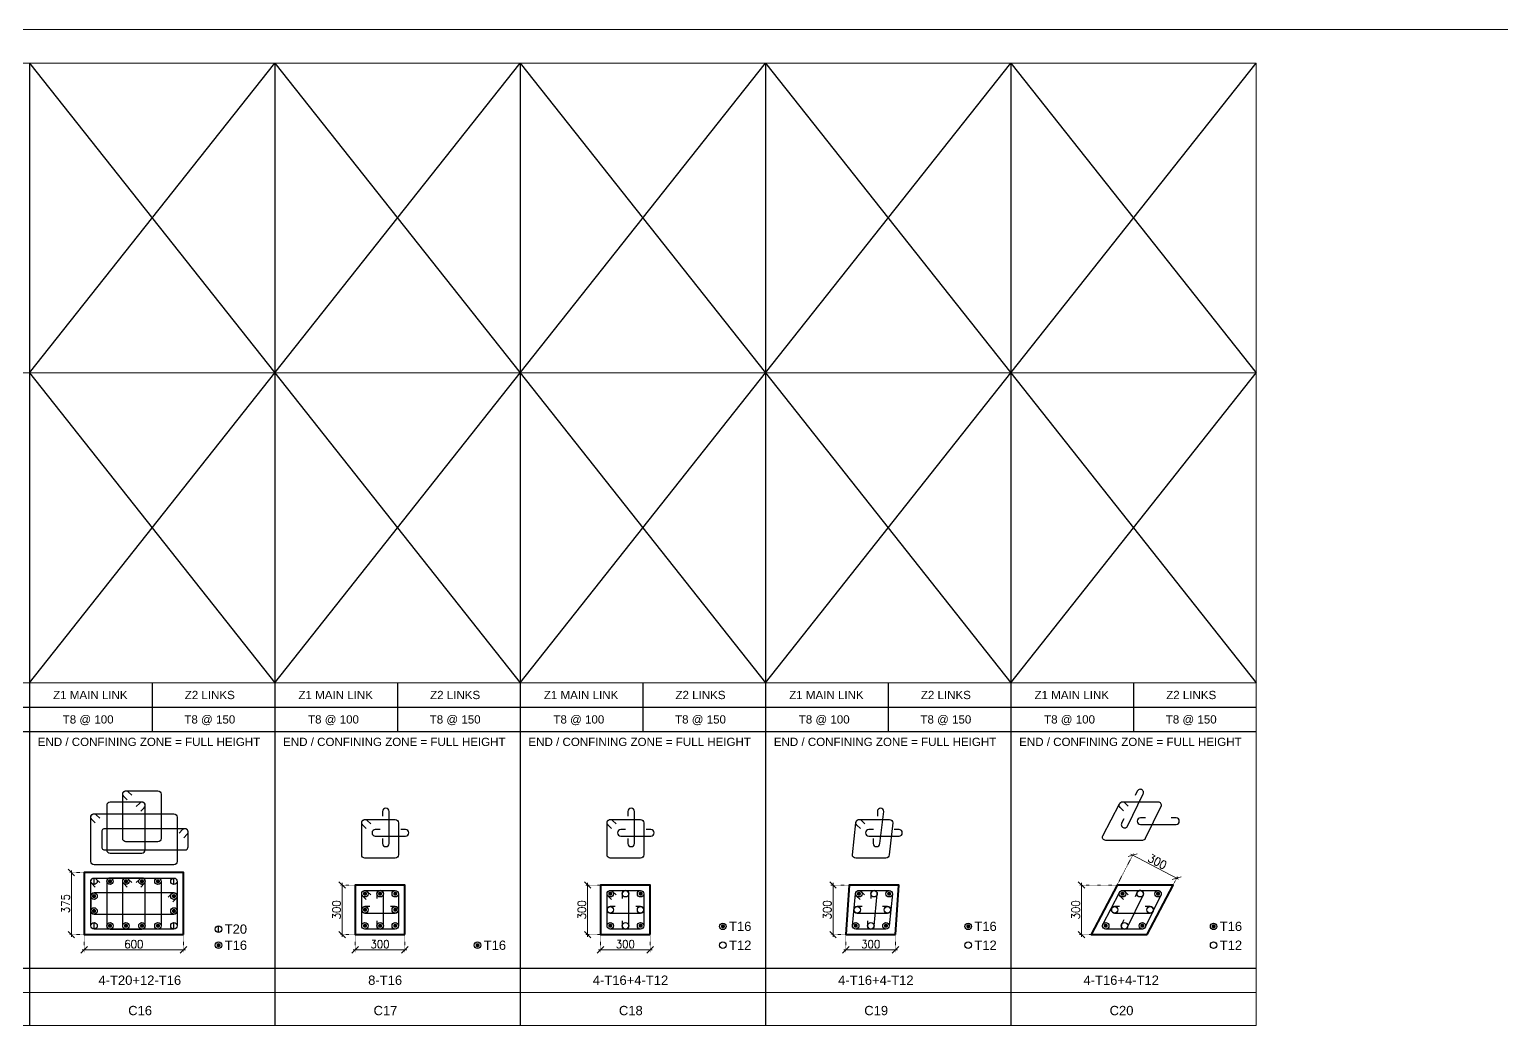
# Model space of a CAD drawing. Header units: millimetres. Extents: x 149548 to 2112824, y -1657616 to -1354760.
# Drawn here: x 2013708 to 2049305, y -1628432 to -1604346 of the extents above; entities that cross this region are included whole.
import ezdxf
from ezdxf.enums import TextEntityAlignment as Align

# ---------------------------------------------------------------- set-up
doc = ezdxf.new("R2010")
doc.units = ezdxf.units.MM
doc.header["$MEASUREMENT"] = 0
doc.header["$PDMODE"] = 98
doc.linetypes.add('DOT', pattern=[0.25, 0, -0.25])
for name, color, linetype in [('Columns', 90, 'Continuous'), ('s_hatch_25', 13, 'Continuous'), ('s_hatch_50', 43, 'Continuous'), ('s_rebar_link', 225, 'Continuous'), ('s_rebar_linkexp', 155, 'Continuous'), ('TEXT', 43, 'Continuous')]:
    doc.layers.add(name, color=color, linetype=linetype)
doc.layers.add('s-dm', color=171, linetype='Continuous', lineweight=15)
doc.layers.add('s_text', color=20, linetype='Continuous', lineweight=9)
doc.styles.add('ARIAL', font='arial.ttf')
doc.styles.add('RS', font='romans.shx', dxfattribs={"width": 0.9})
doc.dimstyles.new('Maheboob', dxfattribs={"dimtxt": 100, "dimasz": 100, "dimexe": 0, "dimexo": 0, "dimgap": 50, "dimtad": 1, "dimdec": 0, "dimdsep": 46, "dimtxsty": 'RS', "dimblk": 'ME', "dimcen": 225, "dimdle": 25, "dimclrd": 256, "dimclre": 256, "dimclrt": 7, "dimadec": 1, "dimazin": 1, "dimtfac": 1, "dimtdec": 0, "dimtmove": 0, "dimatfit": 0, "dimldrblk": 'ME', "dimfxl": 1, "dimlwd": -1, "dimlwe": -1, "dimarcsym": 0})

# ---------------------------------------------------------------- blocks, each defined once
blk = doc.blocks.new('_Oblique')
at = {"color": 0, "linetype": 'ByBlock', "lineweight": -2}
blk.add_line((-0.5, -0.5), (0.5, 0.5), dxfattribs=at)
blk = doc.blocks.new('*D1066')
at = {"layer": 'Defpoints', "color": 0}
for p in [(2041449, -1624869), (2040009, -1625034), (2041074, -1625589)]:
    blk.add_point(p, dxfattribs=at)
at = {"layer": 's-dm', "linetype": 'DOT'}
for p, q in [((2040009, -1625034), (2040408, -1624270)), ((2041074, -1625589), (2041472, -1624824))]:
    blk.add_line(p, q, dxfattribs=at)
at = {"layer": 's-dm'}
blk.add_line((2040341, -1624291), (2041493, -1624892), dxfattribs=at)
at = {"layer": 's-dm', "xscale": 160, "yscale": 160, "zscale": 160}
for p, rotation in [((2040385, -1624314), 152.4664015398192), ((2041449, -1624869), 332.4664015398192)]:
    blk.add_blockref('_Oblique', p, dxfattribs=dict(at, rotation=rotation))
at = {"layer": 's-dm', "color": 7, "insert": (2040982, -1624467), "char_height": 200, "attachment_point": 5, "rotation": 332.4664, "style": 'RS'}
blk.add_mtext('300', dxfattribs=at)
blk = doc.blocks.new('ME')
at = {"layer": 's-dm', "color": 2, "ltscale": 50}
for p, q in [((0, -1.04), (0, 1.04)), ((-1.04, 0), (1.04, 0))]:
    blk.add_line(p, q, dxfattribs=at)
blk.add_lwpolyline([(0.74, 0.74), (-0.74, -0.74)], dxfattribs=at)
blk = doc.blocks.new('*D1071')
at = {"layer": 'Defpoints', "color": 0}
for p in [(2027206, -1625034), (2027518, -1625034), (2027518, -1626234)]:
    blk.add_point(p, dxfattribs=at)
at = {"layer": 's-dm'}
blk.add_line((2027206, -1626284), (2027206, -1624984), dxfattribs=at)
at = {"layer": 's-dm', "linetype": 'DOT'}
for p, q in [((2027518, -1625034), (2027156, -1625034)), ((2027518, -1626234), (2027156, -1626234))]:
    blk.add_line(p, q, dxfattribs=at)
at = {"layer": 's-dm', "xscale": 160, "yscale": 160, "zscale": 160}
for p, rotation in [((2027206, -1625034), 90), ((2027206, -1626234), 270)]:
    blk.add_blockref('_Oblique', p, dxfattribs=dict(at, rotation=rotation))
at = {"layer": 's-dm', "color": 7, "insert": (2027066, -1625634), "char_height": 200, "attachment_point": 5, "rotation": 90, "style": 'RS'}
blk.add_mtext('300', dxfattribs=at)
blk = doc.blocks.new('*D1072')
at = {"layer": 'Defpoints', "color": 0}
for p in [(2027518, -1626234), (2028718, -1626234), (2027518, -1626604)]:
    blk.add_point(p, dxfattribs=at)
at = {"layer": 's-dm', "linetype": 'DOT'}
for p, q in [((2027518, -1626234), (2027518, -1626654)), ((2028718, -1626234), (2028718, -1626654))]:
    blk.add_line(p, q, dxfattribs=at)
at = {"layer": 's-dm'}
blk.add_line((2028768, -1626604), (2027468, -1626604), dxfattribs=at)
at = {"layer": 's-dm', "xscale": 160, "yscale": 160, "zscale": 160, "rotation": 180}
blk.add_blockref('_Oblique', (2027518, -1626604), dxfattribs=at)
at = {"layer": 's-dm', "xscale": 160, "yscale": 160, "zscale": 160}
blk.add_blockref('_Oblique', (2028718, -1626604), dxfattribs=at)
at = {"layer": 's-dm', "color": 7, "insert": (2028118, -1626464), "char_height": 200, "attachment_point": 5, "style": 'RS'}
blk.add_mtext('300', dxfattribs=at)
blk = doc.blocks.new('*D1073')
at = {"layer": 'Defpoints', "color": 0}
for p in [(2014721, -1624734), (2015033, -1624734), (2015033, -1626234)]:
    blk.add_point(p, dxfattribs=at)
at = {"layer": 's-dm', "linetype": 'DOT'}
for p, q in [((2015033, -1624734), (2014671, -1624734)), ((2015033, -1626234), (2014671, -1626234))]:
    blk.add_line(p, q, dxfattribs=at)
at = {"layer": 's-dm'}
blk.add_line((2014721, -1626284), (2014721, -1624684), dxfattribs=at)
at = {"layer": 's-dm', "xscale": 160, "yscale": 160, "zscale": 160}
for p, rotation in [((2014721, -1624734), 90), ((2014721, -1626234), 270)]:
    blk.add_blockref('_Oblique', p, dxfattribs=dict(at, rotation=rotation))
at = {"layer": 's-dm', "color": 7, "insert": (2014581, -1625484), "char_height": 200, "attachment_point": 5, "rotation": 90, "style": 'RS'}
blk.add_mtext('375', dxfattribs=at)
blk = doc.blocks.new('*D1074')
at = {"layer": 'Defpoints', "color": 0}
for p in [(2015033, -1626234), (2017433, -1626234), (2015033, -1626604)]:
    blk.add_point(p, dxfattribs=at)
at = {"layer": 's-dm', "linetype": 'DOT'}
for p, q in [((2015033, -1626234), (2015033, -1626654)), ((2017433, -1626234), (2017433, -1626654))]:
    blk.add_line(p, q, dxfattribs=at)
at = {"layer": 's-dm'}
blk.add_line((2017483, -1626604), (2014983, -1626604), dxfattribs=at)
at = {"layer": 's-dm', "xscale": 160, "yscale": 160, "zscale": 160, "rotation": 180}
blk.add_blockref('_Oblique', (2015033, -1626604), dxfattribs=at)
at = {"layer": 's-dm', "xscale": 160, "yscale": 160, "zscale": 160}
blk.add_blockref('_Oblique', (2017433, -1626604), dxfattribs=at)
at = {"layer": 's-dm', "color": 7, "insert": (2016233, -1626464), "char_height": 200, "attachment_point": 5, "style": 'RS'}
blk.add_mtext('600', dxfattribs=at)
blk = doc.blocks.new('*D1075')
at = {"layer": 'Defpoints', "color": 0}
for p in [(2021273, -1625034), (2021585, -1625034), (2021585, -1626234)]:
    blk.add_point(p, dxfattribs=at)
at = {"layer": 's-dm'}
blk.add_line((2021273, -1626284), (2021273, -1624984), dxfattribs=at)
at = {"layer": 's-dm', "linetype": 'DOT'}
for p, q in [((2021585, -1625034), (2021223, -1625034)), ((2021585, -1626234), (2021223, -1626234))]:
    blk.add_line(p, q, dxfattribs=at)
at = {"layer": 's-dm', "xscale": 160, "yscale": 160, "zscale": 160}
for p, rotation in [((2021273, -1625034), 90), ((2021273, -1626234), 270)]:
    blk.add_blockref('_Oblique', p, dxfattribs=dict(at, rotation=rotation))
at = {"layer": 's-dm', "color": 7, "insert": (2021133, -1625634), "char_height": 200, "attachment_point": 5, "rotation": 90, "style": 'RS'}
blk.add_mtext('300', dxfattribs=at)
blk = doc.blocks.new('*D1076')
at = {"layer": 'Defpoints', "color": 0}
for p in [(2021585, -1626234), (2022785, -1626234), (2021585, -1626604)]:
    blk.add_point(p, dxfattribs=at)
at = {"layer": 's-dm', "linetype": 'DOT'}
for p, q in [((2021585, -1626234), (2021585, -1626654)), ((2022785, -1626234), (2022785, -1626654))]:
    blk.add_line(p, q, dxfattribs=at)
at = {"layer": 's-dm'}
blk.add_line((2022835, -1626604), (2021535, -1626604), dxfattribs=at)
at = {"layer": 's-dm', "xscale": 160, "yscale": 160, "zscale": 160, "rotation": 180}
blk.add_blockref('_Oblique', (2021585, -1626604), dxfattribs=at)
at = {"layer": 's-dm', "xscale": 160, "yscale": 160, "zscale": 160}
blk.add_blockref('_Oblique', (2022785, -1626604), dxfattribs=at)
at = {"layer": 's-dm', "color": 7, "insert": (2022185, -1626464), "char_height": 200, "attachment_point": 5, "style": 'RS'}
blk.add_mtext('300', dxfattribs=at)
blk = doc.blocks.new('*D1077')
at = {"layer": 'Defpoints', "color": 0}
for p in [(2033139, -1625034), (2033533, -1625034), (2033451, -1626234)]:
    blk.add_point(p, dxfattribs=at)
at = {"layer": 's-dm'}
blk.add_line((2033139, -1626284), (2033139, -1624984), dxfattribs=at)
at = {"layer": 's-dm', "linetype": 'DOT'}
for p, q in [((2033533, -1625034), (2033089, -1625034)), ((2033451, -1626234), (2033089, -1626234))]:
    blk.add_line(p, q, dxfattribs=at)
at = {"layer": 's-dm', "xscale": 160, "yscale": 160, "zscale": 160}
for p, rotation in [((2033139, -1625034), 90), ((2033139, -1626234), 270)]:
    blk.add_blockref('_Oblique', p, dxfattribs=dict(at, rotation=rotation))
at = {"layer": 's-dm', "color": 7, "insert": (2032999, -1625634), "char_height": 200, "attachment_point": 5, "rotation": 90, "style": 'RS'}
blk.add_mtext('300', dxfattribs=at)
blk = doc.blocks.new('*D1078')
at = {"layer": 'Defpoints', "color": 0}
for p in [(2033451, -1626234), (2034651, -1626234), (2033451, -1626604)]:
    blk.add_point(p, dxfattribs=at)
at = {"layer": 's-dm', "linetype": 'DOT'}
for p, q in [((2033451, -1626234), (2033451, -1626654)), ((2034651, -1626234), (2034651, -1626654))]:
    blk.add_line(p, q, dxfattribs=at)
at = {"layer": 's-dm'}
blk.add_line((2034701, -1626604), (2033401, -1626604), dxfattribs=at)
at = {"layer": 's-dm', "xscale": 160, "yscale": 160, "zscale": 160, "rotation": 180}
blk.add_blockref('_Oblique', (2033451, -1626604), dxfattribs=at)
at = {"layer": 's-dm', "xscale": 160, "yscale": 160, "zscale": 160}
blk.add_blockref('_Oblique', (2034651, -1626604), dxfattribs=at)
at = {"layer": 's-dm', "color": 7, "insert": (2034051, -1626464), "char_height": 200, "attachment_point": 5, "style": 'RS'}
blk.add_mtext('300', dxfattribs=at)
blk = doc.blocks.new('*D1079')
at = {"layer": 'Defpoints', "color": 0}
for p in [(2039146, -1625034), (2040009, -1625034), (2039384, -1626234)]:
    blk.add_point(p, dxfattribs=at)
at = {"layer": 's-dm'}
blk.add_line((2039146, -1626284), (2039146, -1624984), dxfattribs=at)
at = {"layer": 's-dm', "linetype": 'DOT'}
for p, q in [((2040009, -1625034), (2039096, -1625034)), ((2039384, -1626234), (2039096, -1626234))]:
    blk.add_line(p, q, dxfattribs=at)
at = {"layer": 's-dm', "xscale": 160, "yscale": 160, "zscale": 160}
for p, rotation in [((2039146, -1625034), 90), ((2039146, -1626234), 270)]:
    blk.add_blockref('_Oblique', p, dxfattribs=dict(at, rotation=rotation))
at = {"layer": 's-dm', "color": 7, "insert": (2039006, -1625634), "char_height": 200, "attachment_point": 5, "rotation": 90, "style": 'RS'}
blk.add_mtext('300', dxfattribs=at)

msp = doc.modelspace()

# ---------------------------------------------------------------- linework, layer by layer
at = {"layer": 'Columns', "lineweight": 40}
for points in [[(2017433.2, -1626234.3), (2017433.2, -1624734.3), (2015033.2, -1624734.3), (2015033.2, -1626234.3)], [(2022785.1, -1626234.3), (2022785.1, -1625034.3), (2021585.1, -1625034.3), (2021585.1, -1626234.3)], [(2028718, -1626234.3), (2028718, -1625034.3), (2027518, -1625034.3), (2027518, -1626234.3)], [(2034651, -1626234.2), (2034733.2, -1625034.2), (2033532.8, -1625034.2), (2033451, -1626234.2)], [(2040737.2, -1626234.2), (2041362.7, -1625034.2), (2040009.5, -1625034.2), (2039383.9, -1626234.2)]]:
    msp.add_lwpolyline(points, close=True, dxfattribs=at)
at = {"layer": 's_hatch_25'}
for p, q in [((2013707.9, -1605158.1), (2013707.9, -1628432.2)), ((2013707.9, -1612651), (2019640.8, -1605158.1)), ((2013707.9, -1605158.1), (2019640.8, -1612651)), ((2019640.8, -1612651), (2025573.7, -1605158)), ((2019640.8, -1605158), (2025573.8, -1612651)), ((2019640.8, -1605158.1), (2019640.9, -1628432.2)), ((2025573.7, -1605158.1), (2031506.7, -1612651)), ((2025573.7, -1605158.1), (2025573.8, -1628432.2)), ((2025573.8, -1612651), (2031506.7, -1605158.1)), ((2031506.7, -1605158.1), (2031506.7, -1628432.2)), ((2031506.7, -1612651), (2037439.6, -1605158.1)), ((2031506.7, -1605158.1), (2037439.6, -1612651)), ((2037439.6, -1605158.1), (2037439.6, -1628432.2)), ((2037439.6, -1612651), (2043372.5, -1605158.1)), ((2037439.6, -1605158.1), (2043372.5, -1612651)), ((2013707.9, -1612651), (2019640.8, -1620144)), ((2013707.9, -1620144), (2019640.8, -1612651)), ((2019640.8, -1612651), (2025573.8, -1620143.9)), ((2019640.8, -1620143.9), (2025573.8, -1612651)), ((2025573.8, -1612651), (2031506.7, -1620143.9)), ((2025573.8, -1620143.9), (2031506.7, -1612651)), ((2031506.7, -1612651), (2037439.6, -1620143.9)), ((2031506.7, -1620143.9), (2037439.6, -1612651)), ((2037439.6, -1612651), (2043372.5, -1620143.9)), ((2037439.6, -1620143.9), (2043372.5, -1612651))]:
    msp.add_line(p, q, dxfattribs=at)
at = {"layer": 's_hatch_50'}
for p, q in [((2043372.5, -1619553.7), (2043372.5, -1619553.7)), ((2043372.5, -1619553.7), (2043372.5, -1619553.7)), ((2001242.1, -1627046.7), (2043372.5, -1627046.6)), ((2001242.1, -1627046.7), (2043372.5, -1627046.7))]:
    msp.add_line(p, q, dxfattribs=at)
at = {"layer": 's_rebar_link'}
for p, q in [((2015269.4, -1625023.6), (2015269.4, -1624866.1)), ((2017202.1, -1625023.6), (2017202.1, -1624866.1)), ((2015269.4, -1626098.5), (2015269.4, -1625941.1)), ((2017202.1, -1626098.5), (2017202.1, -1625941.1)), ((2018280.8, -1626178.4), (2018280.8, -1626020.9))]:
    msp.add_line(p, q, dxfattribs=at)
for points in [[(2015297.2, -1625084), (2015213.7, -1625000.5, -0.668178), (2015269.4, -1624866.1), (2017202.1, -1624866.1, -0.4142136), (2017280.8, -1624944.8), (2017280.8, -1626019.8, -0.4142136), (2017202.1, -1626098.5), (2015269.4, -1626098.5, -0.4142136), (2015190.7, -1626019.8), (2015190.7, -1624944.8, -0.6681793), (2015325.1, -1624889.2), (2015408.6, -1624972.7)], [(2016401.2, -1625084), (2016484.7, -1625000.5, 0.668178), (2016429, -1624866.1), (2015655.9, -1624866.1, 0.4142136), (2015577.2, -1624944.8), (2015577.2, -1626019.8, 0.4142136), (2015655.9, -1626098.5), (2016429, -1626098.5, 0.4142136), (2016507.8, -1626019.8), (2016507.8, -1624944.8, 0.6681793), (2016373.4, -1624889.2), (2016289.9, -1624972.7)], [(2016070.3, -1625084), (2015986.8, -1625000.5, -0.668178), (2016042.5, -1624866.1), (2016815.6, -1624866.1, -0.4142136), (2016894.3, -1624944.8), (2016894.3, -1626019.8, -0.4142136), (2016815.6, -1626098.5), (2016042.5, -1626098.5, -0.4142136), (2015963.8, -1626019.8), (2015963.8, -1624944.8, -0.6681793), (2016098.2, -1624889.2), (2016181.7, -1624972.7)], [(2017174.3, -1625442.3), (2017257.8, -1625358.8, 0.668178), (2017202.1, -1625224.4), (2015269.4, -1625224.4, 0.4142136), (2015190.7, -1625303.2), (2015190.7, -1625661.5, 0.4142136), (2015269.4, -1625740.2), (2017202.1, -1625740.2, 0.4142136), (2017280.8, -1625661.5), (2017280.8, -1625303.2, 0.6681793), (2017146.4, -1625247.5), (2017062.9, -1625331)], [(2021849.2, -1625384), (2021765.7, -1625300.5, -0.668178), (2021821.3, -1625166.1), (2022554, -1625166.1, -0.4142136), (2022632.8, -1625244.8), (2022632.8, -1626019.8, -0.4142136), (2022554, -1626098.5), (2021821.3, -1626098.5, -0.4142136), (2021742.6, -1626019.8), (2021742.6, -1625244.8, -0.6681793), (2021877, -1625189.2), (2021960.5, -1625272.7)], [(2022108.9, -1625901.7), (2022108.9, -1626019.8, 1), (2022266.4, -1626019.8), (2022266.4, -1625244.8, 1), (2022108.9, -1625244.8), (2022108.9, -1625362.9)], [(2027782.1, -1625384), (2027698.6, -1625300.5, -0.668178), (2027754.2, -1625166.1), (2028486.9, -1625166.1, -0.4142136), (2028565.7, -1625244.8), (2028565.7, -1626019.8, -0.4142136), (2028486.9, -1626098.5), (2027754.2, -1626098.5, -0.4142136), (2027675.5, -1626019.8), (2027675.5, -1625244.8, -0.6681793), (2027809.9, -1625189.2), (2027893.4, -1625272.7)], [(2028041.9, -1625901.7), (2028041.9, -1626019.8, 1), (2028199.3, -1626019.8), (2028199.3, -1625244.8, 1), (2028041.9, -1625244.8), (2028041.9, -1625362.9)], [(2033792.5, -1625384), (2033709, -1625300.5, -0.668178), (2033764.7, -1625166.1), (2034497.4, -1625166.1, -0.4142136), (2034576.1, -1625244.8), (2034498.6, -1626019.8, -0.4142136), (2034419.9, -1626098.5), (2033687.2, -1626098.5, -0.4142136), (2033608.4, -1626019.8), (2033685.9, -1625244.8, -0.6681793), (2033820.3, -1625189.2), (2033903.8, -1625272.7)], [(2033974.8, -1625901.7), (2033974.8, -1626019.8, 1), (2034132.2, -1626019.8), (2034209.7, -1625244.8, 1), (2034052.3, -1625244.8), (2034052.3, -1625362.9)], [(2040166.9, -1625384), (2040083.4, -1625300.5, -0.668178), (2040139.1, -1625166.1), (2040998.3, -1625166.1, -0.4888312), (2041074.6, -1625264.1), (2040689.4, -1626056, -0.2762442), (2040619.3, -1626098.5), (2039733.6, -1626098.5, -0.5465898), (2039662, -1625986.9), (2040066.3, -1625214.7, -0.5345114), (2040194.7, -1625189.1), (2040278.2, -1625272.7)], [(2040170.8, -1625879.1), (2040118.9, -1625985.2, 1), (2040260.4, -1626054.4), (2040639.4, -1625279.4, 1), (2040497.9, -1625210.2), (2040446.1, -1625316.3)], [(2021939.4, -1625553.6), (2021821.3, -1625553.6, 1), (2021821.3, -1625711), (2022554, -1625711, 1), (2022554, -1625553.6), (2022435.9, -1625553.6)], [(2027872.3, -1625553.6), (2027754.2, -1625553.6, 1), (2027754.2, -1625711), (2028486.9, -1625711, 1), (2028486.9, -1625553.6), (2028368.8, -1625553.6)], [(2033842.8, -1625553.6), (2033724.7, -1625553.6, 1), (2033724.7, -1625711), (2034457.4, -1625711, 1), (2034457.4, -1625553.6), (2034339.3, -1625553.6)], [(2040067.7, -1625553.6), (2039949.6, -1625553.6, 1), (2039949.6, -1625711), (2040808.8, -1625711, 1), (2040808.8, -1625553.6), (2040690.7, -1625553.6)]]:
    msp.add_lwpolyline(points, format="xyb", dxfattribs=at)
for points in [[(2015680.6, -1624944.8, 49.2, 49.2, -1), (2015631.3, -1624944.8, 49.2, 49.2, -1)], [(2016067.1, -1624944.8, 49.2, 49.2, -1), (2016017.9, -1624944.8, 49.2, 49.2, -1)], [(2016453.6, -1624944.8, 49.2, 49.2, -1), (2016404.4, -1624944.8, 49.2, 49.2, -1)], [(2016840.2, -1624944.8, 49.2, 49.2, -1), (2016791, -1624944.8, 49.2, 49.2, -1)], [(2015294, -1625303.2, 49.2, 49.2, -1), (2015244.8, -1625303.2, 49.2, 49.2, -1)], [(2017226.7, -1625303.2, 49.2, 49.2, -1), (2017177.5, -1625303.2, 49.2, 49.2, -1)], [(2021845.9, -1625244.8, 49.2, 49.2, -1), (2021796.7, -1625244.8, 49.2, 49.2, -1)], [(2022212.3, -1625244.8, 49.2, 49.2, -1), (2022163.1, -1625244.8, 49.2, 49.2, -1)], [(2022578.6, -1625244.8, 49.2, 49.2, -1), (2022529.4, -1625244.8, 49.2, 49.2, -1)], [(2027778.8, -1625244.8, 49.2, 49.2, -1), (2027729.6, -1625244.8, 49.2, 49.2, -1)], [(2028511.5, -1625244.8, 49.2, 49.2, -1), (2028462.3, -1625244.8, 49.2, 49.2, -1)], [(2033789.3, -1625244.8, 49.2, 49.2, -1), (2033740, -1625244.8, 49.2, 49.2, -1)], [(2034522, -1625244.8, 49.2, 49.2, -1), (2034472.8, -1625244.8, 49.2, 49.2, -1)], [(2040163.7, -1625244.8, 49.2, 49.2, -1), (2040114.5, -1625244.8, 49.2, 49.2, -1)], [(2041022.9, -1625244.8, 49.2, 49.2, -1), (2040973.7, -1625244.8, 49.2, 49.2, -1)], [(2015294, -1625661.5, 49.2, 49.2, -1), (2015244.8, -1625661.5, 49.2, 49.2, -1)], [(2017226.7, -1625661.5, 49.2, 49.2, -1), (2017177.5, -1625661.5, 49.2, 49.2, -1)], [(2021845.9, -1625632.3, 49.2, 49.2, -1), (2021796.7, -1625632.3, 49.2, 49.2, -1)], [(2022578.6, -1625632.3, 49.2, 49.2, -1), (2022529.4, -1625632.3, 49.2, 49.2, -1)], [(2015680.6, -1626019.8, 49.2, 49.2, -1), (2015631.3, -1626019.8, 49.2, 49.2, -1)], [(2016067.1, -1626019.8, 49.2, 49.2, -1), (2016017.9, -1626019.8, 49.2, 49.2, -1)], [(2016453.6, -1626019.8, 49.2, 49.2, -1), (2016404.4, -1626019.8, 49.2, 49.2, -1)], [(2016840.2, -1626019.8, 49.2, 49.2, -1), (2016791, -1626019.8, 49.2, 49.2, -1)], [(2021845.9, -1626019.8, 49.2, 49.2, -1), (2021796.7, -1626019.8, 49.2, 49.2, -1)], [(2022212.3, -1626019.8, 49.2, 49.2, -1), (2022163.1, -1626019.8, 49.2, 49.2, -1)], [(2022578.6, -1626019.8, 49.2, 49.2, -1), (2022529.4, -1626019.8, 49.2, 49.2, -1)], [(2027778.8, -1626019.8, 49.2, 49.2, -1), (2027729.6, -1626019.8, 49.2, 49.2, -1)], [(2028511.5, -1626019.8, 49.2, 49.2, -1), (2028462.3, -1626019.8, 49.2, 49.2, -1)], [(2030501.2, -1626033.2, 49.2, 49.2, -1), (2030452, -1626033.2, 49.2, 49.2, -1)], [(2033711.8, -1626019.8, 49.2, 49.2, -1), (2033662.5, -1626019.8, 49.2, 49.2, -1)], [(2034444.5, -1626019.8, 49.2, 49.2, -1), (2034395.3, -1626019.8, 49.2, 49.2, -1)], [(2036434.1, -1626033.2, 49.2, 49.2, -1), (2036384.9, -1626033.2, 49.2, 49.2, -1)], [(2039758.2, -1626019.8, 49.2, 49.2, -1), (2039709, -1626019.8, 49.2, 49.2, -1)], [(2040643.9, -1626019.8, 49.2, 49.2, -1), (2040594.7, -1626019.8, 49.2, 49.2, -1)], [(2042367, -1626033.2, 49.2, 49.2, -1), (2042317.8, -1626033.2, 49.2, 49.2, -1)], [(2018305.4, -1626489.1, 49.2, 49.2, -1), (2018256.2, -1626489.1, 49.2, 49.2, -1)], [(2024568.3, -1626489.2, 49.2, 49.2, -1), (2024519.1, -1626489.2, 49.2, 49.2, -1)]]:
    msp.add_lwpolyline(points, format="xyseb", close=True, dxfattribs=at)
for centre in [(2015269.4, -1624944.8), (2015655.9, -1624944.8), (2016042.5, -1624944.8), (2016429, -1624944.8), (2016815.6, -1624944.8), (2017202.1, -1624944.8), (2015269.4, -1625303.2), (2017202.1, -1625303.2), (2021821.3, -1625244.8), (2022187.7, -1625244.8), (2022554, -1625244.8), (2027754.2, -1625244.8), (2028120.6, -1625244.8), (2028486.9, -1625244.8), (2033764.7, -1625244.8), (2034131, -1625244.8), (2034497.4, -1625244.8), (2040139.1, -1625244.8), (2040568.7, -1625244.8), (2040998.3, -1625244.8), (2015269.4, -1625661.5), (2017202.1, -1625661.5), (2021821.3, -1625632.3), (2022554, -1625632.3), (2027754.2, -1625632.3), (2028486.9, -1625632.3), (2033724.7, -1625632.3), (2034457.4, -1625632.3), (2039949.6, -1625632.3), (2040808.8, -1625632.3), (2015269.4, -1626019.8), (2015655.9, -1626019.8), (2016042.5, -1626019.8), (2016429, -1626019.8), (2016815.6, -1626019.8), (2017202.1, -1626019.8), (2018280.8, -1626099.6), (2021821.3, -1626019.8), (2022187.7, -1626019.8), (2022554, -1626019.8), (2027754.2, -1626019.8), (2028120.6, -1626019.8), (2028486.9, -1626019.8), (2030476.6, -1626033.2), (2033687.2, -1626019.8), (2034053.5, -1626019.8), (2034419.9, -1626019.8), (2036409.5, -1626033.2), (2039733.6, -1626019.8), (2040189.7, -1626019.8), (2040619.3, -1626019.8), (2042342.4, -1626033.2), (2018280.8, -1626489.1), (2024543.7, -1626489.2), (2030476.6, -1626489.2), (2036409.5, -1626489.2), (2042342.4, -1626489.2)]:
    msp.add_circle(centre, 78.7, dxfattribs=at)
at = {"layer": 's_rebar_linkexp'}
for points in [[(2016070.3, -1622974.5), (2015986.8, -1622891, -0.668178), (2016042.5, -1622756.6), (2016815.6, -1622756.6, -0.4142136), (2016894.3, -1622835.3), (2016894.3, -1623910.3, -0.4142136), (2016815.6, -1623989), (2016042.5, -1623989, -0.4142136), (2015963.8, -1623910.3), (2015963.8, -1622835.3, -0.6681793), (2016098.2, -1622779.7), (2016181.7, -1622863.2)], [(2040170.8, -1623432.6), (2040118.9, -1623538.7, 1), (2040260.4, -1623607.9), (2040639.4, -1622832.9, 1), (2040497.9, -1622763.7), (2040446.1, -1622869.8)], [(2016401.2, -1623248.5), (2016484.7, -1623165, 0.668178), (2016429, -1623030.6), (2015655.9, -1623030.6, 0.4142136), (2015577.2, -1623109.3), (2015577.2, -1624184.3, 0.4142136), (2015655.9, -1624263), (2016429, -1624263, 0.4142136), (2016507.8, -1624184.3), (2016507.8, -1623109.3, 0.6681793), (2016373.4, -1623053.7), (2016289.9, -1623137.2)], [(2022245.4, -1623909.7), (2022245.4, -1624027.8, 1), (2022402.9, -1624027.8), (2022402.9, -1623252.8, 1), (2022245.4, -1623252.8), (2022245.4, -1623370.9)], [(2028178.4, -1623909.7), (2028178.4, -1624027.8, 1), (2028335.8, -1624027.8), (2028335.8, -1623252.8, 1), (2028178.4, -1623252.8), (2028178.4, -1623370.9)], [(2034111.3, -1623909.7), (2034111.3, -1624027.8, 1), (2034268.7, -1624027.8), (2034369.7, -1623252.8, 1), (2034212.3, -1623252.8), (2034212.3, -1623370.9)], [(2040166.9, -1623240.5), (2040083.4, -1623157, -0.668178), (2040139.1, -1623022.6), (2040998.3, -1623022.6, -0.4888312), (2041074.6, -1623120.6), (2040689.4, -1623912.5, -0.2762442), (2040619.3, -1623955), (2039733.6, -1623955, -0.5465898), (2039662, -1623843.4), (2040066.3, -1623071.2, -0.5345114), (2040194.7, -1623045.6), (2040278.2, -1623129.2)], [(2015297.2, -1623531), (2015213.7, -1623447.5, -0.668178), (2015269.4, -1623313.1), (2017202.1, -1623313.1, -0.4142136), (2017280.8, -1623391.8), (2017280.8, -1624466.8, -0.4142136), (2017202.1, -1624545.5), (2015269.4, -1624545.5, -0.4142136), (2015190.7, -1624466.8), (2015190.7, -1623391.8, -0.6681793), (2015325.1, -1623336.2), (2015408.6, -1623419.7)], [(2021849.2, -1623668), (2021765.7, -1623584.5, -0.668178), (2021821.3, -1623450.1), (2022554, -1623450.1, -0.4142136), (2022632.8, -1623528.8), (2022632.8, -1624303.8, -0.4142136), (2022554, -1624382.5), (2021821.3, -1624382.5, -0.4142136), (2021742.6, -1624303.8), (2021742.6, -1623528.8, -0.6681793), (2021877, -1623473.2), (2021960.5, -1623556.7)], [(2027782.1, -1623668), (2027698.6, -1623584.5, -0.668178), (2027754.2, -1623450.1), (2028486.9, -1623450.1, -0.4142136), (2028565.7, -1623528.8), (2028565.7, -1624303.8, -0.4142136), (2028486.9, -1624382.5), (2027754.2, -1624382.5, -0.4142136), (2027675.5, -1624303.8), (2027675.5, -1623528.8, -0.6681793), (2027809.9, -1623473.2), (2027893.4, -1623556.7)], [(2033800, -1623668), (2033716.5, -1623584.5, -0.668178), (2033772.2, -1623450.1), (2034504.9, -1623450.1, -0.4142136), (2034583.6, -1623528.8), (2034498.6, -1624303.8, -0.4142136), (2034419.9, -1624382.5), (2033687.2, -1624382.5, -0.4142136), (2033608.4, -1624303.8), (2033693.4, -1623528.8, -0.6681793), (2033827.8, -1623473.2), (2033911.3, -1623556.7)], [(2040693.7, -1623410.1), (2040575.6, -1623410.1, 1), (2040575.6, -1623567.5), (2041434.8, -1623567.5, 1), (2041434.8, -1623410.1), (2041316.7, -1623410.1)], [(2017438.8, -1623889.3), (2017522.3, -1623805.8, 0.668178), (2017466.6, -1623671.4), (2015533.9, -1623671.4, 0.4142136), (2015455.2, -1623750.2), (2015455.2, -1624108.5, 0.4142136), (2015533.9, -1624187.2), (2017466.6, -1624187.2, 0.4142136), (2017545.3, -1624108.5), (2017545.3, -1623750.2, 0.6681793), (2017410.9, -1623694.5), (2017327.4, -1623778)], [(2022189.9, -1623692.6), (2022071.8, -1623692.6, 1), (2022071.8, -1623850), (2022804.5, -1623850, 1), (2022804.5, -1623692.6), (2022686.4, -1623692.6)], [(2028122.8, -1623692.6), (2028004.7, -1623692.6, 1), (2028004.7, -1623850), (2028737.4, -1623850, 1), (2028737.4, -1623692.6), (2028619.3, -1623692.6)], [(2034121.8, -1623692.6), (2034003.7, -1623692.6, 1), (2034003.7, -1623850), (2034736.4, -1623850, 1), (2034736.4, -1623692.6), (2034618.3, -1623692.6)]]:
    msp.add_lwpolyline(points, format="xyb", dxfattribs=at)
at = {"layer": 's_text'}
for p, q in [((1997843.5, -1604346), (2078970, -1604346)), ((1997843.4, -1605158.1), (2043372.5, -1605158.1)), ((2043372.5, -1605158.1), (2043372.5, -1628432.2)), ((1997843.4, -1612651), (2043372.5, -1612651.1)), ((1997843.4, -1620144), (2043372.5, -1620144)), ((1997843.5, -1627636.9), (2043372.5, -1627636.9)), ((1997843.5, -1628432.2), (2043372.5, -1628432.2))]:
    msp.add_line(p, q, dxfattribs=at)
at = {"layer": 'TEXT', "color": 7}
for p, q in [((2016674.4, -1620144), (2016674.4, -1621324.9)), ((2022607.3, -1620144), (2022607.3, -1621324.9)), ((2028540.2, -1620144), (2028540.2, -1621324.9)), ((2034473.1, -1620144), (2034473.1, -1621324.9)), ((2040406.1, -1620144), (2040406.1, -1621324.9)), ((2001242.1, -1620734.6), (2043372.5, -1620734.6)), ((2001242.1, -1620734.6), (2043372.5, -1620734.6)), ((2001242.1, -1621325), (2043372.5, -1621325)), ((2001242.1, -1621325), (2043372.5, -1621325))]:
    msp.add_line(p, q, dxfattribs=at)

# ---------------------------------------------------------------- texts
at = {"layer": 'TEXT', "color": 7, "style": 'ARIAL'}
for s, height, p in [('Z1 MAIN LINK', 200, (2015180.7, -1620439.1)), ('Z2 LINKS', 200, (2018069.1, -1620439.1)), ('Z1 MAIN LINK', 200, (2021113.6, -1620439.1)), ('Z2 LINKS', 200, (2024002.1, -1620439.1)), ('Z1 MAIN LINK', 200, (2027046.5, -1620439.1)), ('Z2 LINKS', 200, (2029935, -1620439.1)), ('Z1 MAIN LINK', 200, (2032979.4, -1620439.1)), ('Z2 LINKS', 200, (2035867.9, -1620439.1)), ('Z1 MAIN LINK', 200, (2038912.3, -1620439.1)), ('Z2 LINKS', 200, (2041800.8, -1620439.1)), ('T8 @ 100', 200, (2015127.4, -1621029.6)), ('T8 @ 150', 200, (2018069.1, -1621029.6)), ('T8 @ 100', 200, (2021060.3, -1621029.6)), ('T8 @ 150', 200, (2024002.1, -1621029.6)), ('T8 @ 100', 200, (2026993.2, -1621029.6)), ('T8 @ 150', 200, (2029935, -1621029.6)), ('T8 @ 100', 200, (2032926.2, -1621029.6)), ('T8 @ 150', 200, (2035867.9, -1621029.6)), ('T8 @ 100', 200, (2038859.1, -1621029.6)), ('T8 @ 150', 200, (2041800.8, -1621029.6)), ('4-T20+12-T16', 225, (2016376.3, -1627335.3)), ('8-T16', 225, (2022309.2, -1627335.3)), ('4-T16+4-T12', 225, (2028242.1, -1627335.3)), ('4-T16+4-T12', 225, (2034175, -1627335.3)), ('4-T16+4-T12', 225, (2040108, -1627335.3))]:
    msp.add_text(s, height=height, dxfattribs=at).set_placement(p, align=Align.MIDDLE_CENTER)
for p in [(2013909.2, -1621672.7), (2019842.1, -1621672.7), (2025775, -1621672.7), (2031708, -1621672.7), (2037640.9, -1621672.7)]:
    msp.add_text('END / CONFINING ZONE = FULL HEIGHT', height=200, dxfattribs=at).set_placement(p)
for s, p in [('T20', (2018428.4, -1626099.6)), ('T16', (2030624.2, -1626033.2)), ('T16', (2036557.1, -1626033.2)), ('T16', (2042490, -1626033.2)), ('T16', (2018428.4, -1626489.1)), ('T16', (2024691.3, -1626489.2)), ('T12', (2030624.2, -1626489.2)), ('T12', (2036557.1, -1626489.2)), ('T12', (2042490, -1626489.2))]:
    msp.add_text(s, height=225, dxfattribs=at).set_placement(p, align=Align.MIDDLE_LEFT)
at = {"layer": 'TEXT', "color": 1, "char_height": 225, "attachment_point": 5, "style": 'ARIAL'}
for s, insert in [('C16', (2016384, -1628070.9)), ('C17', (2022316.9, -1628070.9)), ('C18', (2028249.9, -1628070.9)), ('C19', (2034182.8, -1628070.9)), ('C20', (2040115.7, -1628070.9))]:
    msp.add_mtext(s, dxfattribs=dict(at, insert=insert))

# ---------------------------------------------------------------- dimensions: what is measured, and where the dimension line sits
at = {"layer": 's-dm'}
dim = msp.add_aligned_dim(p1=(2040009.5, -1625034.2), p2=(2041073.5, -1625589), distance=812.3, dimstyle='Maheboob', override={"dimscale": 2, "dimasz": 80, "dimexe": 25, "dimgap": 20, "dimlfac": 0.25, "dimtxsty": 'RS', "dimblk1": 'Oblique', "dimblk2": 'Oblique', "dimsah": 1, "dimtmove": 1, "dimldrblk": 'ME', "dimfxl": 0, "dimarcsym": 1}, dxfattribs=at)
dim.commit()
dim.dimension.update_dxf_attribs({"geometry": '*D1066', "text_midpoint": (2040981.7, -1624467.1)})
for base, p1, p2, picture, middle in [((2014721.3, -1624734.3), (2015033.2, -1626234.3), (2015033.2, -1624734.3), '*D1073', (2014581.3, -1625484.3)), ((2021273.2, -1625034.3), (2021585.1, -1626234.3), (2021585.1, -1625034.3), '*D1075', (2021133.2, -1625634.3)), ((2027206.2, -1625034.3), (2027518, -1626234.3), (2027518, -1625034.3), '*D1071', (2027066.2, -1625634.3)), ((2033139.1, -1625034.2), (2033451, -1626234.2), (2033532.8, -1625034.2), '*D1077', (2032999.1, -1625634.2)), ((2039146.2, -1625034.2), (2039383.9, -1626234.2), (2040009.5, -1625034.2), '*D1079', (2039006.2, -1625634.2))]:
    dim = msp.add_linear_dim(base=base, p1=p1, p2=p2, angle=90, dimstyle='Maheboob', override={"dimscale": 2, "dimasz": 80, "dimexe": 25, "dimgap": 20, "dimlfac": 0.25, "dimtxsty": 'RS', "dimblk1": 'Oblique', "dimblk2": 'Oblique', "dimsah": 1, "dimtmove": 1, "dimldrblk": 'ME', "dimfxl": 0, "dimarcsym": 1}, dxfattribs=at)
    dim.commit()
    dim.dimension.update_dxf_attribs({"geometry": picture, "text_midpoint": middle})
for base, p1, p2, picture, middle in [((2015033.2, -1626603.9), (2017433.2, -1626234.3), (2015033.2, -1626234.3), '*D1074', (2016233.2, -1626463.9)), ((2021585.1, -1626603.9), (2022785.1, -1626234.3), (2021585.1, -1626234.3), '*D1076', (2022185.1, -1626463.9)), ((2027518, -1626603.9), (2028718, -1626234.3), (2027518, -1626234.3), '*D1072', (2028118, -1626463.9)), ((2033451, -1626603.9), (2034651, -1626234.2), (2033451, -1626234.2), '*D1078', (2034051, -1626463.9))]:
    dim = msp.add_linear_dim(base=base, p1=p1, p2=p2, dimstyle='Maheboob', override={"dimscale": 2, "dimasz": 80, "dimexe": 25, "dimgap": 20, "dimlfac": 0.25, "dimtxsty": 'RS', "dimblk1": 'Oblique', "dimblk2": 'Oblique', "dimsah": 1, "dimtmove": 1, "dimldrblk": 'ME', "dimfxl": 0, "dimarcsym": 1}, dxfattribs=at)
    dim.commit()
    dim.dimension.update_dxf_attribs({"geometry": picture, "text_midpoint": middle})

doc.saveas('drawing.dxf')
